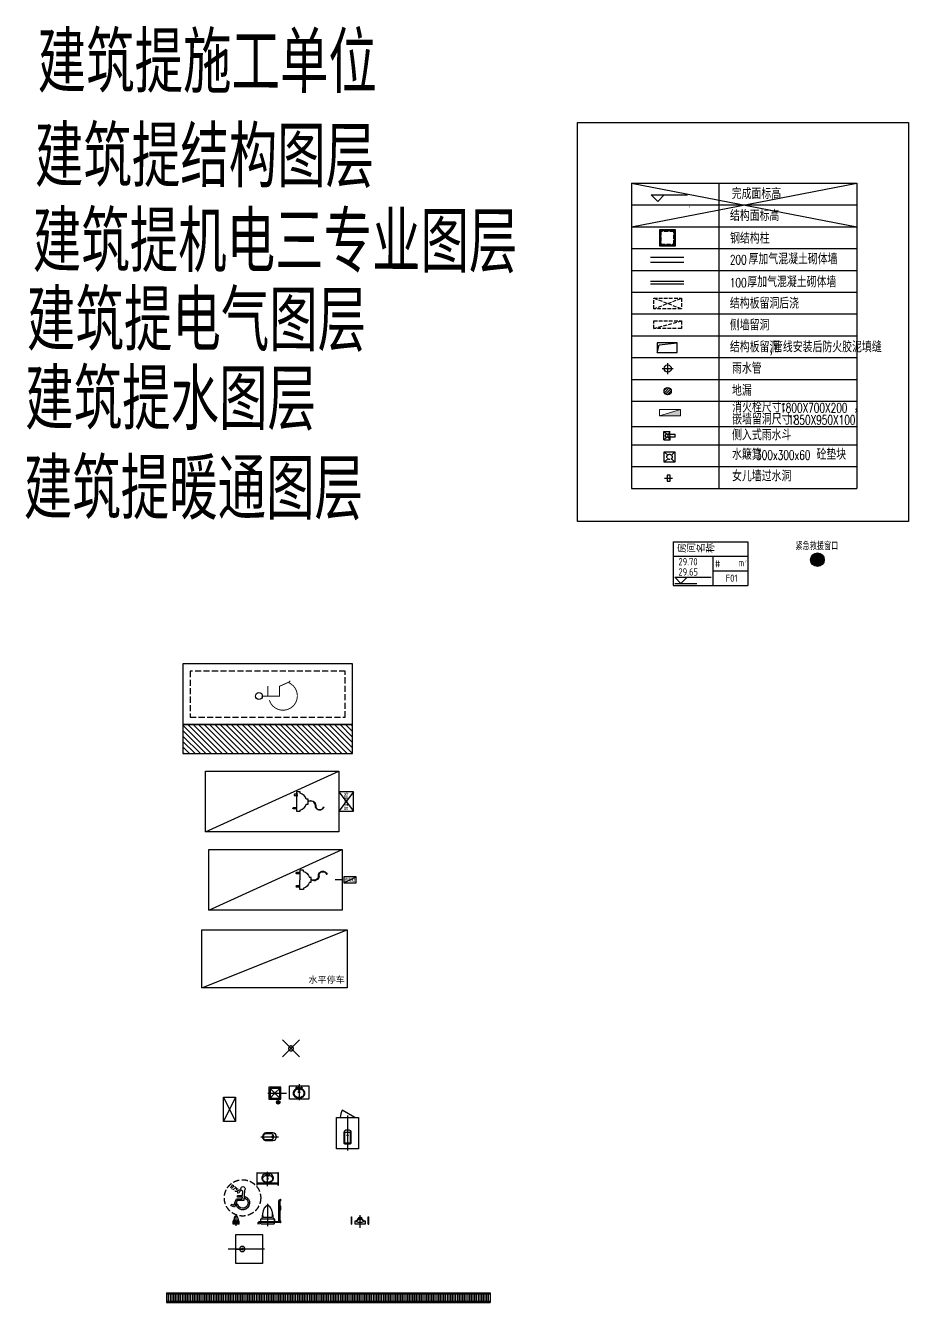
# Model space of a CAD drawing. Extents: x -71615 to 472948, y -67016 to 264410.
# Drawn here: x -71615 to -35177, y 102677 to 155387 of the extents above; entities that cross this region are included whole.
import ezdxf

# ---------------------------------------------------------------- set-up
doc = ezdxf.new("R2010")
doc.units = 0
doc.header["$LTSCALE"] = 1000
for name, pattern in [('$0$DOTE', [2.42, 2, -0.2, 0.02, -0.2]), ('__DASH', [0.35, 0.25, -0.1]), ('DASH', [0.35, 0.25, -0.1]), ('DOTE', [2.42, 2, -0.2, 0.02, -0.2]), ('STRU-03-COLS-2F~3F$0$DASH', [0.35, 0.25, -0.1])]:
    doc.linetypes.add(name, pattern=pattern)
doc.layers.get('Defpoints').update_dxf_attribs({"color": 210})
for name, color, linetype in [('$0$A-AXIS-DOTE', 14, '$0$DOTE'), ('$0$AS-COLN', 6, 'Continuous'), ('A-AXIS-DOTE', 14, 'DOTE'), ('A-AXIS-DP', 126, 'Continuous'), ('A-COLU_混凝土构件', 6, 'Continuous'), ('A-CURTAIN', 134, 'Continuous'), ('A-FIRE-TEXT', 61, 'Continuous'), ('A-FURN', 55, 'Continuous'), ('A-HOLE_洞口', 182, 'Continuous'), ('A-METAL_金属构件', 134, 'Continuous'), ('A-OVER_看线', 252, 'Continuous'), ('A-STAIR', 150, 'Continuous'), ('A-SURF_饰面', 44, 'Continuous'), ('A-TEXT', 61, 'Continuous'), ('A-TEXT-ROOM', 12, 'Continuous'), ('A-WINDOW', 140, 'Continuous'), ('A-建筑提资施工单位', 211, 'Continuous'), ('A-建筑提资暖通', 5, 'Continuous'), ('A-建筑提资机电三专业图层', 214, 'Continuous'), ('A-建筑提资水', 4, 'Continuous'), ('A-建筑提资电气', 50, 'Continuous'), ('A-建筑提资结构', 42, 'Continuous'), ('AD-P-快充', 47, 'Continuous'), ('AD-P-慢充', 1, 'Continuous'), ('AS-WALL', 40, 'Continuous'), ('AXIS', 3, 'Continuous'), ('Car', 108, 'Continuous'), ('Car 无障碍', 6, 'Continuous'), ('CAR 水平停车', 32, 'Continuous'), ('G-BORD_图框', 7, 'Continuous'), ('PUB_TEXT', 7, 'Continuous'), ('构建', 30, 'Continuous'), ('洁具', 253, 'Continuous')]:
    doc.layers.add(name, color=color, linetype=linetype)
doc.layers.add('T', color=5, linetype='Continuous', plot=False)
doc.layers.add('消防', color=1, linetype='DOTE', lineweight=18)
doc.styles.add('_TCH_DIM', font='SIMPLEX', dxfattribs={"bigfont": 'GBCBIG'})
doc.styles.add('ELEC_DIM', font='SIMPLEX', dxfattribs={"width": 0.8, "height": 3.5, "bigfont": 'HZTXT'})
doc.styles.add('note_txt', font='arial.ttf', dxfattribs={"width": 0.75})
doc.styles.get("Standard").update_dxf_attribs({"font": 'gbenor.shx', "bigfont": 'gbcbig.shx'})
doc.styles.add('STYLE1', font='')
doc.styles.add('SZUL_HT', font='')
doc.styles.add('黑体', font='@TSSDENG', dxfattribs={"width": 0.9, "bigfont": '@TSSDCHN'})
doc.styles.get('STYLE1').set_extended_font_data('SimSun')
doc.styles.get('SZUL_HT').set_extended_font_data('SimHei')

# ---------------------------------------------------------------- blocks, each defined once
blk = doc.blocks.new('room_tag')
at = {"layer": 'A-TEXT-ROOM'}
for p, q in [((0, 0), (0, -1200)), ((0, 0), (2050, 0)), ((2050, 0), (2050, -1200)), ((0, -400), (2050, -400)), ((1100, -1200), (1100, -400)), ((44, -978), (1044, -978)), ((44, -978), (213, -1148)), ((383, -978), (213, -1148)), ((1100, -800), (2050, -800)), ((0, -1200), (2050, -1200)), ((39, -1148), (649, -1148))]:
    blk.add_line(p, q, dxfattribs=at)
for s, height, p in [('m', 200, (1789, -676)), ('2', 60, (1970, -568)), ('2', 60, (1970, -568))]:
    blk.add_text(s, height=height, dxfattribs=at).set_placement(p)
at = {"layer": 'A-TEXT-ROOM', "style": '黑体'}
blk.add_attdef('房间名称', (101, -295), '', height=200, dxfattribs=at)
at = {"layer": 'A-TEXT-ROOM', "ltscale": 50}
for tag, p in [('建筑标高', (142, -650)), ('面积', (1149, -709)), ('结构标高', (142, -931))]:
    blk.add_attdef(tag, p, '', height=200, dxfattribs=at)
at = {"layer": 'A-TEXT-ROOM'}
blk.add_attdef('地坪做法', (1443, -1103), '', height=200, dxfattribs=at)
blk = doc.blocks.new('A$C10711624')
at = {"extrusion": (3.13402e-20, -1.66466e-06, 1)}
h = blk.add_hatch(dxfattribs=at)
h.set_pattern_fill('ANSI31', color=256, scale=100, angle=-180)
h.set_pattern_definition([(225, (3800, 5500), (112.2532, -112.2532), [])])
h.paths.add_polyline_path([(1200, 500), (1200, 7500), (0, 7500), (0, 500)])
h = blk.add_hatch(color=256, dxfattribs=at)
edge = h.paths.add_edge_path()
edge.add_arc((2375, 4362), 143, 270, 630)
at = {"extrusion": (3.10226e-20, -1.66466e-06, 1), "elevation": 0}
for points in [[(1200, 500), (1200, 7500), (0, 7500), (0, 500)], [(3700, 500), (3700, 7500), (1200, 7500), (1200, 500)]]:
    blk.add_lwpolyline(points, close=True, dxfattribs=at)
at = {"extrusion": (3.10226e-20, -1.66466e-06, 1), "const_width": 37.5, "elevation": 0}
for points in [[(2375, 4267), (2375, 3513), (2778, 3513), (2969, 3085), (3006, 3085)], [(2375, 3992), (2791, 3992)]]:
    blk.add_lwpolyline(points, dxfattribs=at)
blk.add_lwpolyline([(2203, 3931, 1.5472), (2924, 3130)], format="xyb", dxfattribs=at)
blk.add_circle((2375, 4362, 0), 143)
at = {"layer": 'Defpoints', "color": 250, "linetype": 'DASH', "extrusion": (3.10226e-20, -1.66466e-06, 1), "elevation": 0}
blk.add_lwpolyline([(3400, 800), (3400, 7200), (1500, 7200), (1500, 800)], close=True, dxfattribs=at)
blk = doc.blocks.new('naorng')
at = {"color": 0}
blk.add_lwpolyline([(2457226, 4667705), (2462726, 4667705), (2462726, 4665205), (2457226, 4665205)], close=True, dxfattribs=at)
blk.add_lwpolyline([(2457226, 4665205), (2462726, 4667705)])
blk = doc.blocks.new('AD-P-B01-B04$0$AD-PMDT-B1F$0$sdftr')
at = {"color": 0}
for p, q in [((-63180, -35534), (-63180, -35514)), ((-63030, -35499), (-63165, -35499)), ((-63030, -35549), (-63165, -35549)), ((-62880, -35399), (-63030, -35399)), ((-63030, -35399), (-63030, -35799)), ((-63030, -36199), (-63030, -35799)), ((-62880, -35450), (-62880, -35399)), ((-62631, -35699), (-62555, -35699)), ((-62555, -35699), (-62555, -35899)), ((-61280, -35799), (-61568, -35799)), ((-63180, -36064), (-63180, -36084)), ((-63030, -36049), (-63165, -36049)), ((-63030, -36099), (-63165, -36099)), ((-62880, -36199), (-63030, -36199)), ((-62880, -36147), (-62880, -36199)), ((-62555, -35899), (-62631, -35899)), ((-61903, -36026), (-61922, -36020))]:
    blk.add_line(p, q, dxfattribs=at)
for centre, radius, start, end in [((-63165, -35514), 15, 90, 180), ((-63165, -35534), 15, 180, 270), ((-62980, -35799), 362, 16.022, 73.978), ((-62447, -35969), 212, 4.0504, 120.7003), ((-62447, -35969), 192, 4.6155, 124.3186), ((-63165, -36064), 15, 90, 180), ((-63165, -36084), 15, 180, 270), ((-62980, -35799), 362, 286.022, 343.978), ((-62076, -35975), 180, 173.3009, 343.4976), ((-62076, -35975), 160, 172.6314, 343.4976)]:
    blk.add_arc(centre, radius, start, end, dxfattribs=at)
blk = doc.blocks.new('AD-P-B01-B04$0$A$C37F22457')
at = {"color": 0}
for p, q in [((50, 745, 0), (-550, 1545, 0)), ((-550, 745, 0), (50, 1545, 0))]:
    blk.add_line(p, q, dxfattribs=at)
at = {"color": 0, "elevation": 0}
blk.add_lwpolyline([(-550, 745), (50, 745), (50, 1545), (-550, 1545)], close=True, dxfattribs=at)
for points in [[(1319, 1157), (1319, 1133, -0.558022), (1000, 1300, 0.923308), (687, 1366), (668, 1372, -0.917911), (1020, 1300, 0.575624)], [(1794, 745), (1794, 1545), (1644, 1545), (1644, 1493, 0.258413), (1396, 1245), (1319, 1245), (1319, 1045), (1396, 1045, 0.258413), (1644, 796), (1644, 745), (1794, 745)]]:
    blk.add_lwpolyline(points, format="xyb", close=True, dxfattribs=at)
for points in [[(1794, 1445), (1929, 1445, -0.414214), (1944, 1430), (1944, 1410, -0.414214), (1929, 1395), (1794, 1395)], [(1744, 845), (1879, 845, 0.414214), (1894, 860), (1894, 880, 0.414214), (1879, 895), (1744, 895)]]:
    blk.add_lwpolyline(points, format="xyb", dxfattribs=at)
at = {"layer": 'A-FIRE-TEXT', "style": 'note_txt', "width": 0.75}
blk.add_text('快速充电桩', height=139.2, rotation=90, dxfattribs=at).set_placement((-170, 768))
blk = doc.blocks.new('水平停车位')
at = {"ltscale": 10}
blk.add_lwpolyline([(4850, -2100), (-1150, -2100), (-1150, 300), (4850, 300)], close=True, dxfattribs=at)
blk.add_lwpolyline([(-1150, -2100), (4850, 300)])
at = {"ltscale": 10, "style": 'SZUL_HT'}
blk.add_text('水平停车', height=267.4, dxfattribs=at).set_placement((3250, -1900))
blk = doc.blocks.new('gfctuc')
blk.add_lwpolyline([(2035210, 4060000), (2035210, 4059500), (2035460, 4059500), (2035460, 4060000)], close=True)
blk.add_lwpolyline([(2035210, 4060000), (2035460, 4059500)])
at = {"layer": 'A-FIRE-TEXT', "style": 'note_txt', "width": 0.75}
blk.add_text('充电桩', height=139.2, rotation=270, dxfattribs=at).set_placement((2035260, 4059973))
blk = doc.blocks.new('A$C45A45C18')
at = {"color": 0}
for p, q in [((-117, -125), (-117, 75)), ((-107, 85), (322, 85)), ((322, -165), (322, 115)), ((950, -325, 0), (1250, 195, 0)), ((322, -135), (-107, -135))]:
    blk.add_line(p, q, dxfattribs=at)
at = {"color": 0, "elevation": 0}
blk.add_lwpolyline([(-350, 425), (950, 425), (950, -475), (-350, -475)], close=True, dxfattribs=at)
at = {"color": 0}
blk.add_lwpolyline([(-107, -165, -0.414214), (-147, -125), (-147, 75, -0.414214), (-107, 115), (332, 115, -0.414214), (442, 5), (442, -55, -0.414214), (332, -165)], format="xyb", close=True, dxfattribs=at)
blk.add_circle((211, -25), 20, dxfattribs=at)
for centre, radius, start, end in [((-107, 75), 10, 90, 180), ((950, -325, 0), 600, 60, 90), ((-107, -125), 10, 180, 270)]:
    blk.add_arc(centre, radius, start, end, dxfattribs=at)
for p in [(-147, -25), (211, -25)]:
    blk.add_point(p, dxfattribs=at)
at = {"layer": 'A-AXIS-DOTE'}
blk.add_line((1031, -25), (-419, -25), dxfattribs=at)
blk = doc.blocks.new('$lvtry$00000206')
at = {"color": 0}
for points in [[(-253, -220, -0.414214), (-275, -198), (-275, -22, -0.414214), (-253, 0), (253, 0, -0.414214), (275, -22), (275, -198, -0.414214), (253, -220)], [(181, -286), (-181, -286, 0.39219), (-201, -305), (-202, -326), (-204, -363), (-205, -398), (-204, -429), (-201, -459), (-197, -488), (-189, -518), (-180, -550), (-168, -584), (-153, -619), (-135, -654), (-114, -687), (-90, -717), (-63, -741), (-33, -760), (-12, -767, 0.15433), (12, -767), (33, -760), (63, -741), (90, -717), (114, -687), (135, -654), (153, -619), (168, -584), (180, -550), (189, -518), (197, -488), (201, -459), (204, -429), (205, -398), (204, -363), (202, -326), (201, -305, 0.39219)]]:
    blk.add_lwpolyline(points, format="xyb", close=True, dxfattribs=at)
blk.add_lwpolyline([(-275, -120), (-297, -120), (-297, -200), (-275, -200)], close=True, dxfattribs=at)
for points in [[(-205, -428), (-235, -220)], [(205, -428), (235, -220)]]:
    blk.add_lwpolyline(points, dxfattribs=at)
at = {"layer": 'A-AXIS-DOTE'}
blk.add_lwpolyline([(0, -827), (0, 93)], dxfattribs=at)
blk = doc.blocks.new('无障碍马桶')
at = {"layer": 'A-FURN', "lineweight": -3}
for p, q in [((1349873, 310803), (1349953, 310803)), ((1349929, 310792), (1349929, 310752)), ((1350411, 310752), (1350411, 310732)), ((1350411, 310732), (1350416, 310732)), ((1350416, 310752), (1350416, 310732)), ((1350417, 310714), (1350550, 310714)), ((1350551, 310752), (1350551, 310732)), ((1350551, 310732), (1350556, 310732)), ((1350556, 310752), (1350556, 310732)), ((1350774, 310803), (1350853, 310803))]:
    blk.add_line(p, q, dxfattribs=at)
for points in [[(1349832, 309902), (1349879, 309902, 0.414214), (1349897, 309920), (1349897, 310792)], [(1349832, 309870), (1349879, 309870, 0.414214), (1349929, 309920), (1349929, 310720)], [(1349873, 310803), (1349873, 310797, 0.414214), (1349878, 310792), (1349948, 310792, 0.414214), (1349953, 310797), (1349953, 310803)], [(1350797, 310792), (1350797, 310770, -0.414214), (1350779, 310752), (1349929, 310752, 1), (1349929, 310720), (1350779, 310720, 0.414214), (1350829, 310770), (1350829, 310792)], [(1350774, 310803), (1350774, 310797, 0.414214), (1350779, 310792), (1350848, 310792, 0.414214), (1350853, 310797), (1350853, 310803)], [(1349822, 309925), (1349827, 309925, -0.414214), (1349832, 309920), (1349832, 309851, -0.414214), (1349827, 309846), (1349822, 309846)]]:
    blk.add_lwpolyline(points, format="xyb", dxfattribs=at)
blk.add_lwpolyline([(1350561, 310802), (1350561, 310752), (1350406, 310752), (1350406, 310802)], close=True, dxfattribs=at)
blk.add_lwpolyline([(1350550, 310752), (1350550, 310699), (1350417, 310699), (1350417, 310752)], dxfattribs=at)
at = {"layer": 'A-FURN', "lineweight": -3, "xscale": -1, "rotation": 90}
blk.add_blockref('$lvtry$00000206', (1349822, 310253), dxfattribs=at)
blk = doc.blocks.new('$lvtry$00000179')
at = {"color": 0, "linetype": 'ByBlock'}
for p, q in [((-32, -102), (-92, -102)), ((-13, -178), (-40, -70)), ((35, -64), (-35, -64)), ((13, -178), (-13, -178)), ((40, -70), (13, -178)), ((92, -102), (32, -102))]:
    blk.add_line(p, q, dxfattribs=at)
blk.add_lwpolyline([(0, -406, 0.088425), (89, -391, 0.093738), (162, -347, 0.102376), (212, -280, 0.10945), (229, -203, 0.109452), (212, -127, 0.102376), (162, -60, 0.093738), (89, -16, 0.088423), (0, 0, 0.088427), (-89, -16, 0.093738), (-162, -60, 0.102376), (-212, -127, 0.109452), (-229, -203, 0.109451), (-212, -280, 0.102376), (-162, -347, 0.093738), (-89, -391, 0.088425)], format="xyb", close=True, dxfattribs=at)
for centre, radius in [((-64, -76), 20.4), ((-64, -76), 15.4), ((0, -229), 25.4), ((63, -76), 20.4), ((63, -76), 15.4)]:
    blk.add_circle(centre, radius, dxfattribs=at)
for centre, radius, start, end in [((-88, -229), 116, 151.0888, 180), ((-88, -229), 116, 180, 208.9112), ((-45, -252), 164, 126.8699, 151.0888), ((-45, -205), 164, 208.9112, 233.1301), ((-18, -288), 210, 123.9045, 126.8699), ((-18, -169), 210, 233.1301, 252.7421), ((-92, -178), 76.2, 90, 123.9045), ((0, -111), 270, 252.7421, 270), ((-35, -68), 5, 90, 194.0362), ((0, -111), 270, 270, 287.2579), ((35, -68), 5, 345.9638, 90), ((18, -169), 210, 287.2579, 306.8699), ((92, -178), 76.2, 57.7402, 90), ((45, -252), 164, 28.9112, 57.7402), ((45, -205), 164, 306.8699, 331.0888), ((88, -229), 116, 0, 28.9112), ((88, -229), 116, 331.0888, 0)]:
    blk.add_arc(centre, radius, start, end, dxfattribs=at)
at = {"color": 0}
for p in [(0, -76), (0, -229)]:
    blk.add_point(p, dxfattribs=at)
at = {"layer": 'A-AXIS-DOTE'}
blk.add_lwpolyline([(0, -535), (0, 55)], dxfattribs=at)
blk = doc.blocks.new('A$C09A255B0')
at = {"layer": 'A-FURN', "lineweight": -3}
for points in [[(-450, 450), (-450, -50), (-425, -50), (-425, 450)], [(425, 0), (425, 21), (-425, 21), (-425, 0)], [(425, 450), (425, -50), (450, -50), (450, 450)]]:
    blk.add_lwpolyline(points, close=True, dxfattribs=at)
blk.add_lwpolyline([(-425, 450), (425, 450)], dxfattribs=at)
at = {"layer": 'A-FURN', "lineweight": -3, "yscale": -0.9999999999999989, "rotation": 180.0010503990819}
blk.add_blockref('$lvtry$00000179', (0, 440), dxfattribs=at)
blk = doc.blocks.new('1-大便器')
at = {"color": 0, "linetype": 'ByBlock'}
for p, q in [((0, -279), (0, 279)), ((0, 279), (254, 279)), ((38, 216), (64, 241)), ((38, -216), (38, 216)), ((64, 241), (190, 241)), ((165, 143), (216, 194)), ((165, -143), (165, 143)), ((190, 241), (216, 216)), ((203, 127), (254, 178)), ((203, -127), (203, 127)), ((216, 216), (216, 194)), ((254, 279), (254, 178)), ((254, 76), (254, -76)), ((254, 76), (283, 76)), ((0, -279), (254, -279)), ((64, -241), (38, -216)), ((64, -241), (190, -241)), ((165, -143), (216, -194)), ((216, -216), (190, -241)), ((203, -127), (254, -178)), ((216, -216), (216, -194)), ((254, -76), (283, -76)), ((254, -165), (254, -178)), ((254, -279), (254, -178)), ((254, -229), (279, -229)), ((279, -229), (279, -165))]:
    blk.add_line(p, q, dxfattribs=at)
blk.add_lwpolyline([(457, -190, 0.063415), (579, -175, 0.076468), (673, -135, 0.107136), (742, -68, 0.147373), (762, 0, 0.147373), (742, 68, 0.107136), (673, 135, 0.076468), (579, 175, 0.063415), (457, 190, 0.063415)], format="xyb", dxfattribs=at)
for centre in [(267, 102), (267, -102)]:
    blk.add_circle(centre, 12.7, dxfattribs=at)
for centre, radius, start, end in [((426, 417), 228, 221.08899, 277.79892), ((457, 0), 190, 90, 156.42182), ((267, -165), 12.7, 0, 180), ((426, -417), 228, 82.20108, 138.91101), ((457, 0), 190, 203.57818, 270)]:
    blk.add_arc(centre, radius, start, end, dxfattribs=at)
at = {"layer": 'A-AXIS-DOTE'}
blk.add_lwpolyline([(-186, 0), (915, 0)], dxfattribs=at)
blk = doc.blocks.new('A$C63E411DD-M')
at = {"color": 0}
for p, q in [((-262, -148), (-248, 42)), ((-183, 66), (-214, -355)), ((-737, -573), (-712, -508)), ((-712, -508), (-624, -536)), ((-624, -536), (-512, -276)), ((-479, -356), (-593, -621)), ((-519, -555), (-474, -482)), ((-512, -276), (-271, -280)), ((-214, -355), (-479, -356)), ((-466, -149), (-262, -148)), ((-465, -212), (-466, -149)), ((-266, -211), (-465, -212)), ((-271, -280), (-266, -211)), ((-164, -252), (-164, -184)), ((-593, -621), (-737, -573))]:
    blk.add_line(p, q, dxfattribs=at)
at = {"color": 0, "linetype": 'DASH'}
blk.add_circle((-263, -242), 750, dxfattribs=at)
at = {"color": 0, "extrusion": (1.11625e-23, 5.81185e-24, -1)}
for centre, major_axis, start_param, end_param in [((-245, 132), (-44.7, 78.6), 3.691864, 9.19364), ((-255, -452), (92, 267), -0.003731, 4.0071), ((-255, -452), (101, 196), -0.049274, 4.095888)]:
    blk.add_ellipse(centre, major_axis=major_axis, ratio=1, start_param=start_param, end_param=end_param, dxfattribs=at)
at = {"layer": 'A-AXIS-DP'}
blk.add_lwpolyline([(-455, -120, 0, 0, 0), (-805, 117, 33, 0, 0), (-887, 173, 0, 0, 0)], format="xyseb", dxfattribs=at)
at = {"layer": 'A-AXIS-DP', "color": 7, "style": '_TCH_DIM', "width": 0.705882}
blk.add_text('R750', height=148.8, rotation=325.8668, dxfattribs=at).set_placement((-784, 180))
blk = doc.blocks.new('$lvtry$00000224')
at = {"color": 0}
for p, q in [((-363, 0), (-363, -300)), ((-338, 0), (-363, 0)), ((-338, -300), (-363, -300)), ((-338, 0), (-338, -300)), ((337, 0), (337, -300)), ((362, 0), (337, 0)), ((362, -300), (337, -300)), ((362, 0), (362, -300))]:
    blk.add_line(p, q, dxfattribs=at)
at = {"color": 0, "elevation": 0}
blk.add_lwpolyline([(-205, -131), (-205, 0), (205, 0), (205, -131, 0.268068), (51, -263, -0.317765), (0, -300, -0.317765), (-51, -263, 0.268068)], format="xyb", close=True, dxfattribs=at)
at = {"color": 0}
blk.add_circle((0, -182, 0), 20, dxfattribs=at)
for centre, radius, start, end in [((-152, -115, 0), 10, 114.1084, 248.1394), ((5, -466, 0), 395, 66.6675, 114.1084), ((-243, -341, 0), 233, 19.2639, 68.1394), ((0, -256, 0), 24, 199.2639, 269.4998), ((0, -256, 0), 24, 270.5002, 340.7361), ((243, -341, 0), 233, 110.4941, 160.7361), ((158, -113, 0), 10, 290.4941, 66.6675)]:
    blk.add_arc(centre, radius, start, end, dxfattribs=at)
blk.add_point((0, -182, 0), dxfattribs=at)
at = {"layer": 'A-AXIS-DOTE'}
blk.add_lwpolyline([(0, 153), (0, -367)], dxfattribs=at)
blk = doc.blocks.new('A$C34D37DA4')
at = {"ltscale": 0.5}
for points in [[(-250, -108), (250, -108), (250, 392), (-250, 392)], [(-200, -58), (200, -58), (200, 342), (-200, 342)]]:
    blk.add_lwpolyline(points, close=True, dxfattribs=at)
for points in [[(-200, 342), (-28, 171)], [(-200, -58), (-28, 114)], [(28, 171), (200, 342)], [(28, 114), (200, -58)]]:
    blk.add_lwpolyline(points, dxfattribs=at)
blk.add_circle((0, 142), 40, dxfattribs=at)
at = {"layer": 'A-AXIS-DOTE'}
blk.add_lwpolyline([(0, 427), (0, -333)], dxfattribs=at)
blk = doc.blocks.new('345345345')
at = {"layer": 'A-FURN'}
h = blk.add_hatch(dxfattribs=at)
h.set_pattern_fill('ANSI31', color=256, scale=20)
h.set_pattern_definition([(45, (0, 0), (-22.4506403, 22.4506403), [])])
edge = h.paths.add_edge_path()
edge.add_arc((84993, -2400003), 150, 0, 360)
blk.add_circle((84993, -2400003), 150, dxfattribs=at)
blk = doc.blocks.new('A$C5E131586')
at = {"layer": 'A-FURN'}
blk.add_lwpolyline([(-510, 110), (490, 110), (490, -390), (-510, -390)], close=True, dxfattribs=at)
for points in [[(-510, -390), (490, 110)], [(-510, 110), (490, -390)]]:
    blk.add_lwpolyline(points, dxfattribs=at)
blk = doc.blocks.new('$plan$00002939')
at = {"layer": 'A-FURN'}
blk.add_line((-10, 0), (10, 0), dxfattribs=at)
for points in [[(-124, 0), (133, 0)], [(-10, 0), (-10, -263)], [(10, 0), (10, -263)]]:
    blk.add_lwpolyline(points, dxfattribs=at)
for centre, radius, start, end in [((0, -262), 108, 95.306, 84.694), ((0, -262), 28.3, 110.6725, 69.3275), ((0, -260), 10.5, 197.2381, 342.7619)]:
    blk.add_arc(centre, radius, start, end, dxfattribs=at)
blk = doc.blocks.new('A$C6C485D8A')
at = {"layer": 'A-AXIS-DOTE'}
blk.add_line((0, -753), (0, 750), dxfattribs=at)
at = {"layer": 'A-FURN'}
blk.add_lwpolyline([(600, -673), (600, 427), (-600, 427), (-600, -673)], close=True, dxfattribs=at)
at = {"layer": 'A-FURN', "yscale": -1, "rotation": 180}
blk.add_blockref('$plan$00002939', (0, 427), dxfattribs=at)
blk = doc.blocks.new('$0$dotee')
at = {"layer": '$0$A-AXIS-DOTE'}
for points in [[(433561, -2127753), (434268, -2128460)], [(434268, -2127753), (433561, -2128460)]]:
    blk.add_lwpolyline(points, dxfattribs=at)
blk.add_circle((433915, -2128107), 100, dxfattribs=at)
blk = doc.blocks.new('雨水管')
at = {"layer": 'G-BORD_图框'}
for p, q in [((-48.09, 200.67), (-45.09, 200.67)), ((-46.59, 199.17), (-46.59, 202.17))]:
    blk.add_line(p, q, dxfattribs=at)
blk.add_circle((-46.59, 200.67), 1, dxfattribs=at)
blk = doc.blocks.new('xf')
at = {"layer": '消防'}
blk.add_hatch(color=256, dxfattribs=at).paths.add_polyline_path([(425, -10), (425, 240), (-375, -10)])
blk.add_line((-375, -10), (425, 240), dxfattribs=at)
blk.add_lwpolyline([(-375, 240), (425, 240), (425, -10), (-375, -10)], close=True, dxfattribs=at)
blk = doc.blocks.new('700-30')
at = {"layer": 'A-COLU_混凝土构件'}
blk.add_lwpolyline([(700, 700), (0, 700), (0, 0), (700, 0)], close=True, dxfattribs=at)
at = {"layer": 'A-COLU_混凝土构件', "linetype": 'STRU-03-COLS-2F~3F$0$DASH', "ltscale": 0.8}
blk.add_lwpolyline([(670, 670), (30, 670), (30, 30), (670, 30)], close=True, dxfattribs=at)
at = {"layer": 'A-SURF_饰面'}
blk.add_lwpolyline([(750, 750), (-50, 750), (-50, -50), (750, -50)], close=True, dxfattribs=at)
blk = doc.blocks.new('水簸箕')
at = {"layer": 'A-OVER_看线'}
for p, q in [((-35, 35), (-100, 100)), ((100, 100), (35, 35)), ((-35, -35), (-100, -100)), ((100, -100), (35, -35))]:
    blk.add_line(p, q, dxfattribs=at)
blk.add_lwpolyline([(100, -100), (-100, -100), (-100, 100), (100, 100)], close=True, dxfattribs=at)
at = {"layer": 'A-OVER_看线', "linetype": 'DASH', "ltscale": 0.2}
blk.add_circle((0, 0), 50, dxfattribs=at)
blk = doc.blocks.new('外排水管')
at = {"layer": 'A-METAL_金属构件'}
for p, q in [((12865263, -10364492), (12865093, -10364662)), ((12865093, -10364662), (12865202, -10364695)), ((12865093, -10364662), (12865320, -10364888)), ((12865263, -10364492), (12865253, -10364644)), ((12865263, -10364492), (12865489, -10364719)), ((12865320, -10364888), (12865287, -10364780)), ((12865489, -10364719), (12865320, -10364888)), ((12865489, -10364719), (12865338, -10364728))]:
    blk.add_line(p, q, dxfattribs=at)
at = {"layer": 'A-METAL_金属构件', "linetype": 'DASH', "ltscale": 3}
blk.add_line((12865023, -10364874), (12865107, -10364959), dxfattribs=at)
blk.add_lwpolyline([(12865023, -10364874), (12865253, -10364644, -1), (12865338, -10364728), (12865107, -10364959)], format="xyb", dxfattribs=at)
for start, end in [(134.998, 170.252), (202.7127, 243.2813), (272.3173, 314.998)]:
    blk.add_arc((12865296, -10364686), 60, start, end, dxfattribs=at)
blk = doc.blocks.new('A$C3E36213B')
at = {"ltscale": 0.5}
h = blk.add_hatch(color=10, dxfattribs=at)
h.dxf.hatch_style = 1
h.paths.add_polyline_path([(750, -79, 1), (-2251, -79, 1)])
blk.add_circle((-750, -79), 1500, dxfattribs=at)
at = {"layer": 'AXIS', "linetype": 'Continuous', "style": 'STYLE1', "width": 0.7}
blk.add_text('紧急救援窗口', height=1600, dxfattribs=at).set_placement((-5568, 2226))
blk = doc.blocks.new('$plan$00003717')
at = {"layer": 'A-AXIS-DOTE'}
blk.add_lwpolyline([(0, 70), (0, -590)], dxfattribs=at)
at = {"layer": 'A-FURN'}
for p, q in [((-137, -74), (-63, -74)), ((-100, -37), (-100, -111)), ((-45, -255), (45, -255)), ((-25, -48), (-31, -87)), ((-31, -87), (-17, -194)), ((-25, -48), (25, -48)), ((-25, -48), (-17, -194)), ((-24, -67), (24, -67)), ((-17, -184), (17, -184)), ((-17, -194), (17, -194)), ((0, -210), (0, -300)), ((25, -48), (17, -194)), ((31, -87), (17, -194)), ((25, -48), (31, -87)), ((63, -74), (137, -74)), ((100, -37), (100, -111))]:
    blk.add_line(p, q, dxfattribs=at)
blk.add_lwpolyline([(400, 0), (400, -530, -0.414214), (380, -550), (-380, -550, -0.414214), (-400, -530), (-400, 0)], format="xyb", close=True, dxfattribs=at)
for points in [[(-29, -101, 0.055034), (-93, -115, 0.088849), (-169, -156, 0.104988), (-224, -223, 0.12017), (-243, -300, 0.12017), (-224, -377, 0.104988), (-169, -444, 0.088849), (-93, -485, 0.080052), (0, -500, 0.080052)], [(-25, -131, 0.056066), (-83, -143, 0.088849), (-150, -180, 0.104988), (-197, -237, 0.12017), (-213, -300, 0.12017), (-197, -363, 0.104988), (-150, -420, 0.088849), (-83, -457, 0.080052), (0, -470, 0.080052)], [(0, -500, 0.080052), (93, -485, 0.088849), (169, -444, 0.104988), (224, -377, 0.12017), (243, -300, 0.12017), (224, -223, 0.104988), (169, -156, 0.088849), (93, -115, 0.055034), (29, -101, 0.080052)], [(0, -470, 0.080052), (83, -457, 0.088849), (150, -420, 0.104988), (197, -363, 0.12017), (213, -300, 0.12017), (197, -237, 0.104988), (150, -180, 0.088849), (83, -143, 0.056066), (25, -131, 0.080052)]]:
    blk.add_lwpolyline(points, format="xyb", dxfattribs=at)
for centre, radius in [((-100, -74), 25), ((-100, -74), 15), ((0, -255), 30), ((0, -255), 20), ((100, -74), 25), ((100, -74), 15)]:
    blk.add_circle(centre, radius, dxfattribs=at)
for centre, start, end in [((-1, -75), 80.5252, 279.4748), ((1, -75), 260.5252, 99.4748)]:
    blk.add_arc(centre, 7.19, start, end, dxfattribs=at)
blk = doc.blocks.new('$plan$00002869')
at = {"layer": 'A-AXIS-DOTE'}
blk.add_lwpolyline([(-1, -67), (-1, 660)], dxfattribs=at)
at = {"layer": '洁具', "linetype": 'Continuous'}
for p, q in [((-125, 402), (-125, 147)), ((-12, 34), (10, 34)), ((123, 402), (123, 147))]:
    blk.add_line(p, q, dxfattribs=at)
at = {"layer": '洁具'}
blk.add_lwpolyline([(-159, 434), (-159, 147, 0.837498), (153, 116), (156, 437, 0.957761), (-159, 434)], format="xyb", close=True, dxfattribs=at)
at = {"layer": '洁具', "linetype": 'Continuous', "extrusion": (0, 0, -1)}
for centre, radius, start, end in [((91, 402), 33.8, 0, 79.1703), ((1, -70), 514, 79.1726, 100.7601), ((-89, 402), 33.8, 100.7613, 180)]:
    blk.add_arc(centre, radius, start, end, dxfattribs=at)
at = {"layer": '洁具', "linetype": 'Continuous'}
for centre, start, end in [((-12, 147), 180, 270), ((10, 147), 270, 0)]:
    blk.add_arc(centre, 112, start, end, dxfattribs=at)
at = {"layer": '洁具'}
blk.add_arc((-1, 440), 49.1, 178.3386, 1.6614, dxfattribs=at)
blk = doc.blocks.new('$LinePat$饰面砖')
at = {"color": 0}
for p, q in [((0, 0), (70, 0)), ((0, 0), (0, -100)), ((17.5, 0), (17.5, -100)), ((35, 0), (35, -100)), ((52.5, 0), (52.5, -100)), ((70, 0), (70, -100)), ((0, -100), (70, -100))]:
    blk.add_line(p, q, dxfattribs=at)
at = {"color": 0, "linetype": 'DASH'}
for p, q in [((0, -12.5), (70, -12.5)), ((0, -87.5), (70, -87.5))]:
    blk.add_line(p, q, dxfattribs=at)

msp = doc.modelspace()

# ---------------------------------------------------------------- hatches: boundary and pattern name
at = {"layer": 'G-BORD_图框'}
h = msp.add_hatch(dxfattribs=at)
h.set_pattern_fill('ANSI31', color=256, scale=45)
h.set_pattern_definition([(45, (-39518.26, 110195.05), (-50.51394, 50.51394), [])])
edge = h.paths.add_edge_path()
edge.add_arc((-45114, 140296), 150, 0, 360)

# ---------------------------------------------------------------- linework, layer by layer
at = {"layer": 'A-HOLE_洞口', "linetype": 'DASH', "ltscale": 0.6}
for p, q in [((-44550, 143692), (-45690, 144132)), ((-45690, 143692), (-44550, 144132)), ((-45690, 142884), (-44550, 143196))]:
    msp.add_line(p, q, dxfattribs=at)
for points in [[(-45690, 143692), (-45690, 144132), (-44550, 144132), (-44550, 143692)], [(-45690, 142884), (-45690, 143196), (-44550, 143196), (-44550, 142884)]]:
    msp.add_lwpolyline(points, close=True, dxfattribs=at)
at = {"layer": 'A-HOLE_洞口'}
msp.add_lwpolyline([(-45549, 141897), (-44724, 141897), (-44724, 142286), (-45549, 142286)], close=True, dxfattribs=at)
msp.add_lwpolyline([(-45549, 141897), (-45459, 142210), (-44724, 142286)], dxfattribs=at)
at = {"layer": 'AS-WALL'}
for points in [[(-46602, 148882), (-37302, 147082)], [(-46602, 147082), (-37302, 148882)]]:
    msp.add_lwpolyline(points, dxfattribs=at)
at = {"layer": 'G-BORD_图框'}
for p, q in [((-46602, 148882), (-37302, 148882)), ((-46602, 148882), (-46602, 136282)), ((-43006, 148882), (-43006, 136282)), ((-37302, 148882), (-37302, 136282)), ((-45523, 148130), (-45793, 148400)), ((-45793, 148400), (-44297, 148400)), ((-45523, 148130), (-45253, 148400)), ((-46602, 147982), (-37302, 147982)), ((-46602, 147082), (-37302, 147082)), ((-45523, 147230), (-45524, 147232)), ((-45524, 147232), (-45514, 147232)), ((-45523, 147230), (-45521, 147232)), ((-46602, 146182), (-37302, 146182)), ((-45825, 145826), (-44445, 145826)), ((-45825, 145626), (-44445, 145626)), ((-46602, 145282), (-37302, 145282)), ((-45825, 144830), (-44445, 144830)), ((-45825, 144730), (-44445, 144730)), ((-46602, 144382), (-37302, 144382)), ((-46602, 143482), (-37302, 143482)), ((-46602, 142582), (-37302, 142582)), ((-46602, 141682), (-37302, 141682)), ((-46602, 140782), (-37302, 140782)), ((-46602, 139882), (-37302, 139882)), ((-46602, 138832), (-37302, 138832)), ((-46602, 138082), (-37302, 138082)), ((-46602, 137182), (-37302, 137182)), ((-45246, 136701), (-44910, 136701)), ((-46602, 136282), (-37302, 136282))]:
    msp.add_line(p, q, dxfattribs=at)
msp.add_lwpolyline([(-45133, 136825), (-45133, 136578), (-45009, 136578), (-45009, 136825), (-45133, 136825)], dxfattribs=at)
msp.add_circle((-45114, 140296), 150, dxfattribs=at)
at = {"layer": 'T'}
msp.add_lwpolyline([(-48837, 151383), (-35177, 151383), (-35177, 134912), (-48837, 134912)], close=True, dxfattribs=at)

# ---------------------------------------------------------------- block references
at = {"layer": '$0$AS-COLN', "color": 4, "xscale": -1}
msp.add_blockref('$0$dotee', (373256, 2241271), dxfattribs=at)
at = {"rotation": 270}
msp.add_blockref('A$C5E131586', (-63057, 110638), dxfattribs=at)
at = {"xscale": -1, "rotation": 90}
msp.add_blockref('A$C6C485D8A', (-62505, 104884), dxfattribs=at)
at = {"layer": 'A-COLU_混凝土构件', "xscale": 0.8294400000000004, "yscale": 0.8294400000000004, "zscale": 0.8294400000000004}
msp.add_blockref('700-30', (-45415, 146331, 0), dxfattribs=at)
at = {"layer": 'A-CURTAIN', "xscale": 0.5, "yscale": 0.5, "zscale": 0.5}
msp.add_blockref('345345345', (-103683, 1310945), dxfattribs=at)
at = {"layer": 'A-CURTAIN', "xscale": 4.057750759928383, "yscale": 4, "zscale": 4.057750759928383, "rotation": 9.493035626510151e-11}
for p in [(-65795, 103077), (-65511, 103077), (-65227, 103077), (-64943, 103077), (-64659, 103077), (-64375, 103077), (-64091, 103077), (-63807, 103077), (-63523, 103077), (-63239, 103077), (-62955, 103077), (-62671, 103077), (-62387, 103077), (-62102, 103077), (-61818, 103077), (-61534, 103077), (-61250, 103077), (-60966, 103077), (-60682, 103077), (-60398, 103077), (-60114, 103077), (-59830, 103077), (-59546, 103077), (-59262, 103077), (-58978, 103077), (-58694, 103077), (-58410, 103077), (-58126, 103077), (-57842, 103077), (-57558, 103077), (-57274, 103077), (-56990, 103077), (-56706, 103077), (-56422, 103077), (-56138, 103077), (-55854, 103077), (-55569, 103077), (-55285, 103077), (-55001, 103077), (-54717, 103077), (-54433, 103077), (-54149, 103077), (-53865, 103077), (-53581, 103077), (-53297, 103077), (-53013, 103077), (-52729, 103077)]:
    msp.add_blockref('$LinePat$饰面砖', p, dxfattribs=at)
at = {"layer": 'A-FURN'}
for name, p, rotation in [('A$C34D37DA4', (-61183, 111315), 90.00000000000001), ('A$C45A45C18', (-58351, 109365, 0), 90.00000000000001), ('$lvtry$00000224', (-57806, 105915), 180)]:
    msp.add_blockref(name, p, dxfattribs=dict(at, rotation=rotation))
for name, p in [('$plan$00003717', (-60326, 111615)), ('A$C09A255B0', (-61626, 107575))]:
    msp.add_blockref(name, p, dxfattribs=at)
at = {"layer": 'A-FURN', "lineweight": -3, "xscale": -1, "rotation": 269.9989496009176}
msp.add_blockref('无障碍马桶', (-371903, -1243901), dxfattribs=at)
at = {"layer": 'A-FURN', "lineweight": -3, "xscale": 0.4359149606898429, "yscale": 0.4359149606898429, "zscale": 0.4359149606898429, "rotation": 90.00105039908215}
msp.add_blockref('1-大便器', (-62926, 105915), dxfattribs=at)
at = {"layer": 'A-STAIR', "rotation": 90}
msp.add_blockref('gfctuc', (4001527, -1915213), dxfattribs=at)
at = {"layer": 'A-TEXT', "linetype": '__DASH', "ltscale": 0.5, "xscale": 0.1875, "yscale": 0.1875, "zscale": 0.1875}
msp.add_blockref('A$C3E36213B', (-38794, 133353), dxfattribs=at)
at = {"layer": 'A-TEXT-ROOM', "xscale": 1.5, "yscale": 1.5, "zscale": 1.5}
msp.add_blockref('room_tag', (-44884, 134079), dxfattribs=at).add_auto_attribs({'房间名称': '房间名称', '面积': '#', '建筑标高': '29.70', '结构标高': '29.65', '地坪做法': 'F01'})
at = {"layer": 'A-WINDOW', "linetype": 'ByBlock', "rotation": 359.9989480227013}
msp.add_blockref('A$C63E411DD-M', (-62397, 107236), dxfattribs=at)
at = {"layer": 'AD-P-快充', "linetype": 'ByBlock', "rotation": 180}
msp.add_blockref('AD-P-B01-B04$0$A$C37F22457', (-58633, 124498, 0), dxfattribs=at)
at = {"layer": 'AD-P-慢充', "xscale": -1, "rotation": 180}
msp.add_blockref('AD-P-B01-B04$0$AD-PMDT-B1F$0$sdftr', (2732, 84325), dxfattribs=at)
at = {"layer": 'Car'}
for p in [(-2521409, -4543101), (-2521274, -4546331)]:
    msp.add_blockref('naorng', p, dxfattribs=at)
at = {"layer": 'Car 无障碍', "extrusion": (-1.94732e-06, 1.52875e-18, 1), "rotation": 90.00000000000001}
msp.add_blockref('A$C10711624', (-57621, 125334, 0), dxfattribs=at)
at = {"layer": 'CAR 水平停车'}
msp.add_blockref('水平停车位', (-63188, 117764), dxfattribs=at)
at = {"layer": 'G-BORD_图框'}
for name, p, xscale, yscale, zscale in [('雨水管', (-38125, 111126), 150, 150, 150), ('xf', (-45045, 139281, 0), 1.08, 1.08, 1.08)]:
    msp.add_blockref(name, p, dxfattribs=dict(at, xscale=xscale, yscale=yscale, zscale=zscale))
for name, p, xscale, yscale, zscale, rotation in [('外排水管', (1865122, -17601643), 1.08, 1.08, 1.08, 135.0020091440341), ('水簸箕', (-45038, 137581), 2.16, 2.16, 2.16, 270)]:
    msp.add_blockref(name, p, dxfattribs=dict(at, xscale=xscale, yscale=yscale, zscale=zscale, rotation=rotation))
at = {"layer": '构建', "rotation": 270}
msp.add_blockref('$plan$00002869', (-61842, 109515), dxfattribs=at)

# ---------------------------------------------------------------- texts
at = {"layer": 'A-建筑提资施工单位', "extrusion": (2.02157e-07, -3.61041e-06, 1), "style": 'ELEC_DIM', "width": 0.8}
msp.add_text('建筑提施工单位', height=2500, rotation=359.8895, dxfattribs=at).set_placement((-71117, 152617, -1))
at = {"layer": 'A-建筑提资暖通', "extrusion": (2.02157e-07, -3.61041e-06, 1), "style": 'ELEC_DIM', "width": 0.8}
msp.add_text('建筑提暖通图层', height=2500, rotation=359.8895, dxfattribs=at).set_placement((-71689, 135013, -1))
at = {"layer": 'A-建筑提资机电三专业图层', "extrusion": (2.02157e-07, -3.61041e-06, 1), "style": 'ELEC_DIM', "width": 0.8}
msp.add_text('建筑提机电三专业图层', height=2500, rotation=359.8895, dxfattribs=at).set_placement((-71317, 145217, -1))
at = {"layer": 'A-建筑提资水', "extrusion": (2.02157e-07, -3.61041e-06, 1), "style": 'ELEC_DIM', "width": 0.8}
msp.add_text('建筑提水图层', height=2500, rotation=359.8895, dxfattribs=at).set_placement((-71629, 138706, -1))
at = {"layer": 'A-建筑提资电气', "extrusion": (2.02157e-07, -3.61041e-06, 1), "style": 'ELEC_DIM', "width": 0.8}
msp.add_text('建筑提电气图层', height=2500, rotation=359.8895, dxfattribs=at).set_placement((-71558, 141965, -1))
at = {"layer": 'A-建筑提资结构', "extrusion": (2.02157e-07, -3.61041e-06, 1), "style": 'ELEC_DIM', "width": 0.8}
msp.add_text('建筑提结构图层', height=2500, rotation=359.8895, dxfattribs=at).set_placement((-71230, 148727, -1))
at = {"layer": 'G-BORD_图框', "style": '_TCH_DIM'}
for s, height, p in [('完成面标高', 453.3, (-42472, 148226)), ('结构面标高', 453.3, (-42544, 147320)), ('钢结构柱', 453.3, (-42541, 146384)), ('厚加气混凝土砌体墙', 453.3, (-41776, 145528)), ('厚加气混凝土砌体墙', 453.3, (-41827, 144583)), ('结构板留洞后浇', 453.3, (-42547, 143700)), ('侧墙留洞', 453.3, (-42547, 142799)), ('结构板留洞', 453.3, (-42547, 141899)), ('管线安装后防火胶泥填缝', 453.33, (-40769, 141899)), ('雨水管', 453.3, (-42458, 141019)), ('地漏', 453.3, (-42458, 140101)), ('消火栓尺寸：', 453.3, (-42452, 139415)), ('嵌墙留洞尺寸：', 453.3, (-42452, 138916)), ('，', 453, (-37437, 139415)), ('侧入式雨水斗', 453.3, (-42457, 138265)), ('水簸箕', 453.3, (-42457, 137464)), ('砼垫块', 453.3, (-38972, 137464)), ('女儿墙过水洞', 453.3, (-42457, 136568))]:
    msp.add_text(s, height=height, dxfattribs=at).set_placement(p)
at = {"layer": 'G-BORD_图框', "color": 7, "style": '_TCH_DIM', "width": 0.705882}
msp.add_text('XXXX', height=1.78, dxfattribs=at).set_placement((-45519, 147233))
at = {"layer": 'G-BORD_图框', "style": '_TCH_DIM', "width": 0.705882}
for s, height, p in [('200', 382.5, (-42547, 145528)), ('100', 382.5, (-42547, 144583)), (',', 382, (-40897, 141899)), ('1800X700X200', 382.5, (-40472, 139415)), ('1850X950X100', 382.5, (-40142, 138916)), ('300x300x60', 382.5, (-41467, 137464))]:
    msp.add_text(s, height=height, dxfattribs=at).set_placement(p)
at = {"layer": 'PUB_TEXT', "style": '_TCH_DIM', "width": 0.705882}
for s, p in [('XXXX', (-45123, 148808)), ('(', (-44207, 147908)), (')', (-44204, 147908))]:
    msp.add_text(s, height=1.78, dxfattribs=at).set_placement(p)
at = {"layer": 'PUB_TEXT', "style": '_TCH_DIM'}
msp.add_text('结构', height=2.12, dxfattribs=at).set_placement((-44207, 147908))

doc.saveas('drawing.dxf')
